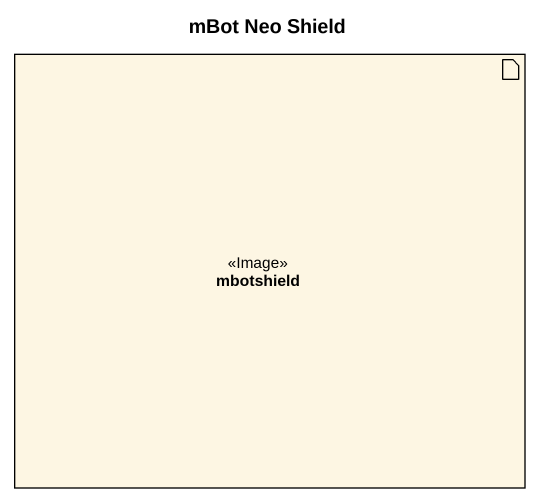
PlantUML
@startuml
title mBot Neo Shield
artifact mbotshield <<Image>>
@enduml
